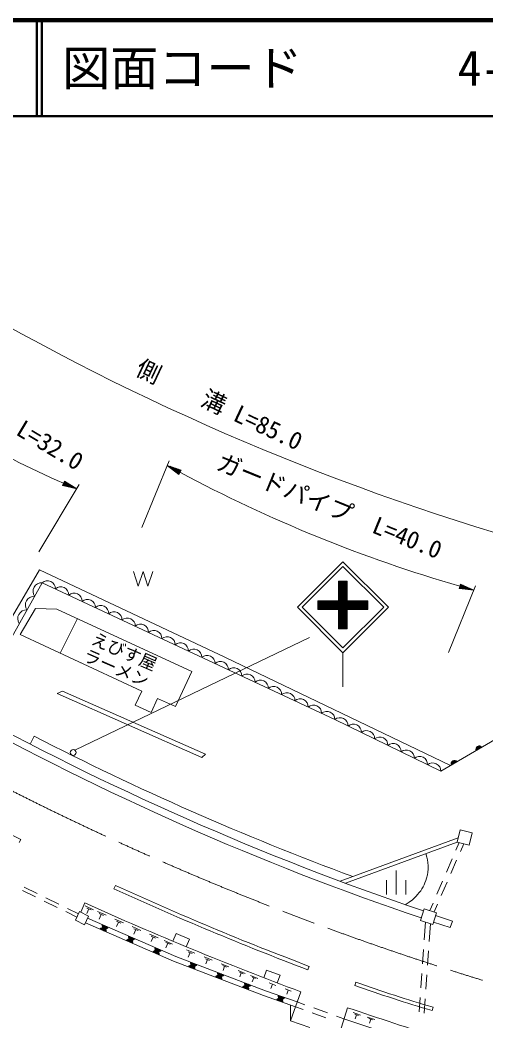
# Model space of a CAD drawing. Units: millimetres, scale not verified. Extents: x 40000 to 680000, y 20000 to 380000.
# Drawn here: x 115991 to 164470, y 275778 to 380000 of the extents above; entities that cross this region are included whole.
import ezdxf
from ezdxf.enums import TextEntityAlignment as Align

# ---------------------------------------------------------------- set-up
doc = ezdxf.new("R2010")
doc.units = ezdxf.units.MM
doc.header["$LTSCALE"] = 1000
doc.linetypes.add('CHAIN', pattern=[18.5, 12, -1.5, 3.5, -1.5])
for name, color, linetype, lineweight in [('M-BGD', 7, 'Continuous', 13), ('M-BMK', 2, 'CHAIN', 13), ('M-STR-HTXT', 7, 'Continuous', 13), ('M-STR-STRC', 7, 'Continuous', 13), ('M-STR-STRD', 7, 'Continuous', 13), ('M-TTL', 2, 'Continuous', 140), ('M-TTL-LINE', 7, 'Continuous', 50)]:
    doc.layers.add(name, color=color, linetype=linetype, lineweight=lineweight)
doc.layers.add('M-TTL-TXT', color=7, linetype='Continuous')
doc.styles.add('ＭＳ ゴシック', font='')
doc.styles.get('ＭＳ ゴシック').set_extended_font_data('MS Gothic')

msp = doc.modelspace()

# ---------------------------------------------------------------- linework, layer by layer
at = {"layer": 'M-BGD'}
for p, q in [((127793, 322569), (128293, 321069)), ((128293, 321069), (128793, 322569)), ((128793, 322569), (129293, 321069)), ((129293, 321069), (129793, 322569)), ((120168, 314068), (121956, 317677)), ((115993, 316002), (128652, 310136)), ((128652, 310136), (127971, 308668)), ((127971, 308668), (129626, 307901)), ((130306, 309370), (129626, 307901)), ((130306, 309370), (132169, 308507)), ((172890, 309487), (159773, 301779)), ((117029, 304617), (117450, 305437)), ((161576, 294863), (149289, 290329)), ((161459, 294406), (149847, 290121)), ((161352, 293562), (161692, 294346)), ((161807, 293431), (162152, 294227)), ((160359, 291267), (160955, 292644)), ((160814, 291137), (161410, 292513)), ((155130, 291441), (155130, 288941)), ((154130, 290441), (154130, 288941)), ((156130, 290441), (156130, 288941)), ((159366, 288973), (159962, 290350)), ((159820, 288842), (160416, 290219)), ((116265, 289363), (117612, 288703)), ((116435, 289707), (117781, 289047)), ((118509, 288263), (119856, 287602)), ((118679, 288607), (120026, 287947)), ((122737, 288070), (122323, 287093)), ((122759, 287756), (123652, 287367)), ((158629, 287272), (158969, 288056)), ((159078, 287128), (159423, 287925)), ((120754, 287162), (121909, 286596)), ((120924, 287507), (122077, 286941)), ((122930, 287539), (123377, 287345)), ((123154, 287442), (122947, 286966)), ((124043, 287175), (124936, 286786)), ((124214, 286958), (124661, 286764)), ((124438, 286861), (124231, 286385)), ((159230, 286756), (160986, 286171)), ((125855, 286386), (126744, 286000)), ((126026, 286171), (126471, 285978)), ((126248, 286074), (126042, 285600)), ((127664, 285600), (128548, 285215)), ((158163, 286067), (158036, 284223)), ((158687, 285900), (158560, 284070)), ((159006, 286083), (160762, 285498)), ((160762, 285498), (160986, 286171)), ((127833, 285386), (128276, 285193)), ((128054, 285290), (127849, 284818)), ((129467, 284815), (130347, 284433)), ((129636, 284602), (130076, 284411)), ((129856, 284507), (129652, 284037)), ((130991, 284172), (131871, 283789)), ((131160, 283959), (131600, 283768)), ((131380, 283863), (131176, 283394)), ((133297, 283198), (134184, 282840)), ((133471, 282990), (133914, 282811)), ((133693, 282901), (133502, 282428)), ((135135, 282457), (135976, 282118)), ((157967, 283225), (157863, 281729)), ((158491, 283073), (158388, 281576)), ((135300, 282260), (135720, 282091)), ((135510, 282176), (135329, 281727)), ((136926, 281735), (137722, 281414)), ((137082, 281549), (137480, 281389)), ((137281, 281469), (137110, 281044)), ((138671, 281032), (139423, 280729)), ((138819, 280856), (139195, 280704)), ((139007, 280780), (138845, 280379)), ((139984, 280517), (140736, 280214)), ((157794, 280731), (157690, 279235)), ((158319, 280579), (158215, 279082)), ((140132, 280341), (140508, 280190)), ((140320, 280266), (140158, 279864)), ((141923, 279740), (142615, 279477)), ((142269, 279608), (142093, 279147)), ((143582, 279109), (144210, 278869)), ((143896, 278989), (143737, 278570)), ((145212, 278809), (144146, 275780)), ((144146, 275780), (144124, 277444)), ((144661, 277260), (145444, 276974)), ((144843, 277758), (145625, 277473)), ((157621, 278237), (157518, 276741)), ((158146, 278085), (158042, 276588)), ((146383, 276632), (147793, 276118)), ((146565, 277131), (147974, 276617)), ((148914, 276275), (149697, 275990)), ((150060, 277161), (149123, 274135)), ((150660, 276648), (151421, 276399)), ((150817, 276485), (151197, 276360)), ((151007, 276422), (150874, 276017)), ((152124, 276192), (152911, 275934)), ((144146, 275780), (146160, 275115)), ((149697, 275990), (156827, 273598)), ((152287, 276023), (152680, 275893)), ((152483, 275958), (152345, 275538))]:
    msp.add_line(p, q, dxfattribs=at)
for points in [[(114231, 316251), (118011, 322739), (137317, 313668), (160781, 302371)], [(159773, 301779), (148750, 307164), (118294, 321416), (111932, 310078)], [(115993, 316002), (117600, 318713), (119825, 318664)], [(132169, 308507), (133862, 312160), (119825, 318664)], [(144661, 277260), (141334, 278427), (131970, 282019), (122801, 285990)], [(123022, 286472), (132198, 282499), (141534, 278919), (144843, 277758)], [(133286, 283507), (133614, 284296), (132229, 284873), (131901, 284084)], [(142741, 279743), (143048, 280540), (141648, 281079), (141341, 280282)]]:
    msp.add_lwpolyline(points, dxfattribs=at)
for points in [[(119856, 309890), (134922, 303228), (135288, 303550), (120415, 310105)], [(161786, 295678), (163041, 295356), (162713, 294083), (161459, 294406)], [(122184, 287160), (123132, 286699), (122695, 285801), (121747, 286262)], [(157647, 286232), (158932, 285822), (159324, 287050), (158038, 287460)]]:
    msp.add_lwpolyline(points, close=True, dxfattribs=at)
for centre, radius, start, end in [((118254, 320506), 910, 87.49191, 213.91355), ((118845, 320789), 834, 358.53164, 131.31462), ((117459, 319089), 910, 87.49191, 213.91355), ((120229, 320142), 834, 358.53164, 131.31462), ((121613, 319494), 834, 358.53164, 131.31462), ((122998, 318846), 834, 358.53164, 131.31462), ((124382, 318198), 834, 358.53164, 131.31462), ((116664, 317672), 910, 87.49191, 213.91355), ((125766, 317550), 834, 358.53164, 131.31462), ((127151, 316903), 834, 358.53164, 131.31462), ((128535, 316255), 834, 358.53164, 131.31462), ((129919, 315607), 834, 358.53164, 131.31462), ((131304, 314959), 834, 358.53164, 131.31462), ((132688, 314312), 834, 358.53164, 131.31462), ((134073, 313664), 834, 358.53164, 131.31462), ((135457, 313016), 834, 358.53164, 131.31462), ((136841, 312368), 834, 358.53164, 131.31462), ((138226, 311720), 834, 358.53164, 131.31462), ((139610, 311073), 834, 358.53164, 131.31462), ((140994, 310425), 834, 358.53164, 131.31462), ((142379, 309777), 834, 358.53164, 131.31462), ((143763, 309129), 834, 358.53164, 131.31462), ((254051, 570414), 299036, 241.10611, 251.25754), ((145147, 308481), 834, 358.53164, 131.31462), ((146532, 307834), 834, 358.53164, 131.31462), ((251692, 564354), 293304, 240.93724, 251.3165), ((147916, 307186), 834, 358.53164, 131.31462), ((149290, 306524), 838, 357.74622, 130.17616), ((150668, 305851), 838, 357.74622, 130.17616), ((254051, 570414), 298116, 242.72789, 249.69798), ((152046, 305178), 838, 357.74622, 130.17616), ((153424, 304505), 838, 357.74622, 130.17616), ((154802, 303831), 838, 357.74622, 130.17616), ((163773, 304066), 354, 39.2374, 201.64258), ((163773, 304066), 283, 41.46144, 199.41854), ((156180, 303158), 838, 357.74622, 130.17616), ((157558, 302485), 838, 357.74622, 130.17616), ((163773, 304066), 212, 45.20776, 195.67221), ((163773, 304066), 142, 52.91949, 187.96048), ((163773, 304066), 100, 63.23716, 177.64282), ((163773, 304066), 100, 63.23716, 177.64282), ((158936, 301812), 838, 357.74622, 130.17616), ((161186, 302547), 354, 39.2374, 201.64258), ((161186, 302547), 283, 41.46144, 199.41854), ((161186, 302547), 212, 45.20776, 195.67221), ((161186, 302547), 142, 52.91949, 187.96048), ((161186, 302547), 100, 63.23716, 177.64282), ((161186, 302547), 100, 63.23716, 177.64282), ((274486, 624457), 369032, 245.71907, 249.49398), ((124878, 285727), 354, 165.38651, 327.79169), ((124878, 285727), 283, 167.61055, 325.56765), ((124878, 285727), 212, 171.35687, 321.82132), ((124878, 285727), 142, 179.0686, 314.10959), ((124878, 285727), 100, 189.38627, 303.79193), ((124878, 285727), 100, 189.38627, 303.79193), ((124611, 285147), 354, 345.38287, 147.78805), ((124611, 285147), 283, 347.60691, 145.56401), ((124611, 285147), 212, 351.35324, 141.81769), ((124611, 285147), 142, 359.06497, 134.10596), ((124611, 285147), 100, 9.38263, 123.78829), ((124611, 285147), 100, 9.38263, 123.78829), ((127631, 284535), 354, 165.38651, 327.79169), ((127631, 284535), 283, 167.61055, 325.56765), ((127631, 284535), 212, 171.35687, 321.82132), ((127631, 284535), 142, 179.0686, 314.10959), ((127364, 283955), 354, 345.38287, 147.78805), ((127364, 283955), 283, 347.60691, 145.56401), ((127364, 283955), 212, 351.35324, 141.81769), ((127364, 283955), 142, 359.06497, 134.10596), ((127364, 283955), 100, 9.38263, 123.78829), ((127364, 283955), 100, 9.38263, 123.78829), ((127631, 284535), 100, 189.38627, 303.79193), ((127631, 284535), 100, 189.38627, 303.79193), ((130117, 282762), 354, 345.38287, 147.78805), ((130117, 282762), 283, 347.60691, 145.56401), ((130117, 282762), 212, 351.35324, 141.81769), ((130117, 282762), 142, 359.06497, 134.10596), ((130385, 283343), 354, 165.38651, 327.79169), ((130117, 282762), 100, 9.38263, 123.78829), ((130117, 282762), 100, 9.38263, 123.78829), ((130385, 283343), 283, 167.61055, 325.56765), ((130385, 283343), 212, 171.35687, 321.82132), ((130385, 283343), 142, 179.0686, 314.10959), ((130385, 283343), 100, 189.38627, 303.79193), ((130385, 283343), 100, 189.38627, 303.79193), ((133831, 281247), 354, 347.81169, 150.21687), ((133831, 281247), 283, 350.03573, 147.99283), ((133831, 281247), 212, 353.78205, 144.2465), ((134084, 281834), 354, 167.81802, 330.2232), ((134084, 281834), 283, 170.04206, 327.99916), ((134084, 281834), 212, 173.78839, 324.25284), ((134084, 281834), 142, 181.50012, 316.54111), ((134084, 281834), 100, 191.81778, 306.22345), ((134084, 281834), 100, 191.81778, 306.22345), ((133831, 281247), 142, 1.49378, 136.53477), ((133831, 281247), 100, 11.81145, 126.21711), ((133831, 281247), 100, 11.81145, 126.21711), ((136632, 280173), 354, 347.81169, 150.21687), ((136632, 280173), 283, 350.03573, 147.99283), ((136632, 280173), 212, 353.78205, 144.2465), ((136886, 280760), 354, 167.81802, 330.2232), ((136886, 280760), 283, 170.04206, 327.99916), ((136886, 280760), 212, 173.78839, 324.25284), ((136886, 280760), 142, 181.50012, 316.54111), ((136886, 280760), 100, 191.81778, 306.22345), ((136886, 280760), 100, 191.81778, 306.22345), ((136632, 280173), 142, 1.49378, 136.53477), ((136632, 280173), 100, 11.81145, 126.21711), ((136632, 280173), 100, 11.81145, 126.21711), ((139433, 279098), 354, 347.81169, 150.21687), ((139433, 279098), 283, 350.03573, 147.99283), ((139687, 279686), 354, 167.81802, 330.2232), ((139687, 279686), 283, 170.04206, 327.99916), ((139687, 279686), 212, 173.78839, 324.25284), ((139687, 279686), 142, 181.50012, 316.54111), ((139687, 279686), 100, 191.81778, 306.22345), ((139687, 279686), 100, 191.81778, 306.22345), ((139433, 279098), 212, 353.78205, 144.2465), ((139433, 279098), 142, 1.49378, 136.53477), ((139433, 279098), 100, 11.81145, 126.21711), ((139433, 279098), 100, 11.81145, 126.21711), ((143206, 278390), 354, 169.46003, 331.86521), ((143206, 278390), 283, 171.68407, 329.64117), ((143206, 278390), 212, 175.4304, 325.89484), ((143206, 278390), 142, 183.14213, 318.18311), ((143206, 278390), 100, 193.45979, 307.86545), ((143206, 278390), 100, 193.45979, 307.86545), ((142979, 277792), 354, 349.45931, 151.86449), ((142979, 277792), 283, 351.68335, 149.64045), ((142979, 277792), 212, 355.42967, 145.89412), ((142979, 277792), 142, 3.1414, 138.18239), ((142979, 277792), 100, 13.45907, 127.86473), ((142979, 277792), 100, 13.45907, 127.86473), ((316010, 766427), 516643, 251.26399, 252.39152)]:
    msp.add_arc(centre, radius, start, end, dxfattribs=at)
msp.add_open_spline([(156070, 287885), (156680, 288274), (156926, 288449), (157353, 288936), (157856, 289510), (158068, 289920), (158294, 290650), (158442, 291130), (158463, 291425), (158448, 291928), (158433, 292436), (158371, 292650), (158211, 293207)], degree=3, knots=[0, 0, 0, 0, 1, 1, 1, 2, 2, 2, 3, 3, 3, 4, 4, 4, 4], dxfattribs=at)
at = {"layer": 'M-BMK'}
msp.add_arc((254599, 575338), 308873, 236.08399, 254.51802, dxfattribs=at)
at = {"layer": 'M-STR-HTXT'}
for p, q in [((128676, 327154), (131504, 334093)), ((131315, 333630), (132510, 332689)), ((131315, 333630), (132750, 333127)), ((131315, 333630), (132630, 332908)), ((132654, 332952), (131602, 333529)), ((132606, 332864), (131554, 333442)), ((131793, 333254), (132582, 332820)), ((131889, 333429), (132678, 332996)), ((132558, 332776), (132032, 333065)), ((132702, 333039), (132176, 333328)), ((132271, 332877), (132534, 332733)), ((132463, 333228), (132726, 333083)), ((132510, 332689), (132750, 333127)), ((117944, 324636), (122155, 331624)), ((120605, 331998), (120415, 331536)), ((121897, 331196), (120415, 331536)), ((120711, 331468), (120434, 331582)), ((120453, 331628), (121008, 331400)), ((121304, 331332), (120472, 331674)), ((120491, 331721), (121601, 331264)), ((121897, 331196), (120510, 331767)), ((120529, 331813), (121639, 331356)), ((121380, 331517), (120548, 331859)), ((120567, 331906), (121122, 331677)), ((120863, 331838), (120586, 331952)), ((121897, 331196), (120605, 331998)), ((160565, 314157), (163393, 321096)), ((161827, 321276), (161692, 320795)), ((163204, 320633), (161759, 321036)), ((161773, 321084), (162929, 320762)), ((162653, 320890), (161786, 321132)), ((161800, 321180), (162378, 321019)), ((162102, 321148), (161813, 321228)), ((163204, 320633), (161827, 321276)), ((163204, 320633), (161692, 320795)), ((161995, 320762), (161706, 320843)), ((161719, 320891), (162297, 320730)), ((162600, 320698), (161733, 320939)), ((161746, 320987), (162902, 320665))]:
    msp.add_line(p, q, dxfattribs=at)
for centre, radius, start, end in [((241629, 576794), 261535, 238.9796, 254.00635), ((156642, 415657), 91328, 232.05303, 246.69804), ((203394, 464859), 149721, 241.79589, 253.8552)]:
    msp.add_arc(centre, radius, start, end, dxfattribs=at)
at = {"layer": 'M-STR-STRC'}
for p, q in [((144850, 318858), (149587, 323596)), ((145345, 318858), (149587, 323101)), ((149587, 323596), (154325, 318858)), ((149587, 323101), (153830, 318858)), ((149128, 321561), (150028, 321561)), ((149128, 321561), (149128, 319529)), ((149128, 321457), (149232, 321561)), ((149128, 321316), (149374, 321561)), ((149128, 321174), (149515, 321561)), ((149128, 321033), (149656, 321561)), ((149128, 320891), (149798, 321561)), ((149128, 320750), (149939, 321561)), ((149128, 320608), (150028, 321508)), ((150028, 320557), (149128, 321457)), ((149128, 320467), (150028, 321367)), ((150028, 320416), (149128, 321316)), ((149128, 320326), (150028, 321226)), ((150028, 320274), (149128, 321174)), ((149128, 320184), (150028, 321084)), ((150028, 320133), (149128, 321033)), ((150028, 320698), (149165, 321561)), ((150028, 320840), (149307, 321561)), ((150028, 320981), (149448, 321561)), ((150028, 321123), (149590, 321561)), ((150028, 321264), (149731, 321561)), ((150028, 321405), (149872, 321561)), ((150028, 321547), (150014, 321561)), ((150028, 321561), (150028, 319529)), ((148280, 318629), (150028, 320377)), ((148421, 318629), (150028, 320236)), ((148562, 318629), (150028, 320094)), ((149128, 320043), (150028, 320943)), ((150028, 319991), (149128, 320891)), ((149128, 319901), (150028, 320801)), ((150028, 319850), (149128, 320750)), ((149128, 319760), (150028, 320660)), ((150028, 319708), (149128, 320608)), ((149128, 319618), (150028, 320518)), ((150028, 319567), (149128, 320467)), ((150825, 318629), (149128, 320326)), ((150684, 318629), (149128, 320184)), ((150542, 318629), (149128, 320043)), ((149128, 319529), (146966, 319529)), ((146966, 319529), (146966, 318629)), ((146966, 319437), (147058, 319529)), ((146966, 319295), (147200, 319529)), ((146966, 319154), (147341, 319529)), ((146966, 319012), (147482, 319529)), ((146966, 318871), (147624, 319529)), ((146966, 318730), (147765, 319529)), ((147855, 318629), (146966, 319517)), ((147714, 318629), (146966, 319376)), ((147572, 318629), (146966, 319235)), ((147431, 318629), (146966, 319093)), ((147290, 318629), (146966, 318952)), ((147007, 318629), (147907, 319529)), ((147997, 318629), (147097, 319529)), ((147148, 318629), (148048, 319529)), ((148138, 318629), (147238, 319529)), ((147290, 318629), (148190, 319529)), ((148280, 318629), (147380, 319529)), ((147431, 318629), (148331, 319529)), ((148421, 318629), (147521, 319529)), ((147572, 318629), (148472, 319529)), ((148562, 318629), (147662, 319529)), ((147714, 318629), (148614, 319529)), ((148704, 318629), (147804, 319529)), ((147855, 318629), (148755, 319529)), ((148845, 318629), (147945, 319529)), ((147997, 318629), (148897, 319529)), ((148987, 318629), (148087, 319529)), ((148138, 318629), (149038, 319529)), ((150028, 317729), (148228, 319529)), ((150028, 317870), (148369, 319529)), ((150028, 318011), (148511, 319529)), ((150028, 318153), (148652, 319529)), ((148704, 318629), (150028, 319953)), ((150028, 318294), (148794, 319529)), ((148845, 318629), (150028, 319811)), ((150028, 318436), (148935, 319529)), ((148987, 318629), (150028, 319670)), ((150028, 318577), (149077, 319529)), ((150401, 318629), (149128, 319901)), ((150259, 318629), (149128, 319760)), ((150118, 318629), (149128, 319618)), ((149128, 318629), (150028, 319529)), ((149128, 318487), (150169, 319529)), ((149128, 318346), (150311, 319529)), ((149128, 318204), (150452, 319529)), ((149128, 318063), (150594, 319529)), ((149128, 317921), (150735, 319529)), ((149128, 317780), (150877, 319529)), ((150967, 318629), (150067, 319529)), ((150118, 318629), (151018, 319529)), ((151108, 318629), (150208, 319529)), ((150259, 318629), (151159, 319529)), ((151249, 318629), (150349, 319529)), ((150401, 318629), (151301, 319529)), ((151391, 318629), (150491, 319529)), ((150542, 318629), (151442, 319529)), ((151532, 318629), (150632, 319529)), ((150684, 318629), (151584, 319529)), ((151674, 318629), (150774, 319529)), ((150825, 318629), (151725, 319529)), ((151815, 318629), (150915, 319529)), ((150967, 318629), (151867, 319529)), ((151956, 318629), (151056, 319529)), ((151108, 318629), (152008, 319529)), ((152098, 318629), (151198, 319529)), ((151249, 318629), (152149, 319529)), ((152190, 318678), (151339, 319529)), ((151391, 318629), (152190, 319427)), ((152190, 318820), (151481, 319529)), ((151532, 318629), (152190, 319286)), ((152190, 318961), (151622, 319529)), ((151674, 318629), (152190, 319145)), ((152190, 319102), (151764, 319529)), ((151815, 318629), (152190, 319003)), ((152190, 319244), (151905, 319529)), ((152190, 319385), (152046, 319529)), ((152190, 319527), (152188, 319529)), ((144850, 318858), (149587, 314120)), ((145345, 318858), (149587, 314615)), ((147148, 318629), (146966, 318810)), ((147007, 318629), (146966, 318669)), ((146966, 318629), (149128, 318629)), ((149128, 318629), (149128, 316596)), ((149128, 317639), (150028, 318539)), ((150028, 317587), (149128, 318487)), ((149128, 317497), (150028, 318397)), ((150028, 317446), (149128, 318346)), ((149128, 317356), (150028, 318256)), ((150028, 317304), (149128, 318204)), ((149128, 317214), (150028, 318114)), ((150028, 317163), (149128, 318063)), ((149128, 317073), (150028, 317973)), ((150028, 317021), (149128, 317921)), ((149587, 314615), (153830, 318858)), ((149587, 314120), (154325, 318858)), ((150028, 318629), (150028, 316596)), ((151956, 318629), (152190, 318862)), ((152098, 318629), (152190, 318720)), ((149128, 316931), (150028, 317831)), ((150028, 316880), (149128, 317780)), ((149128, 316790), (150028, 317690)), ((150028, 316739), (149128, 317639)), ((149128, 316649), (150028, 317549)), ((150028, 316597), (149128, 317497)), ((149888, 316596), (149128, 317356)), ((149746, 316596), (149128, 317214)), ((149605, 316596), (149128, 317073)), ((149464, 316596), (149128, 316931)), ((149217, 316596), (150028, 317407)), ((149358, 316596), (150028, 317266)), ((149500, 316596), (150028, 317124)), ((149641, 316596), (150028, 316983)), ((149783, 316596), (150028, 316842)), ((149322, 316596), (149128, 316790)), ((149181, 316596), (149128, 316649)), ((149128, 316596), (150028, 316596)), ((149924, 316596), (150028, 316700)), ((121703, 303983), (146107, 315714)), ((149587, 314120), (149587, 310565))]:
    msp.add_line(p, q, dxfattribs=at)
msp.add_lwpolyline([(150028, 319529), (152190, 319529), (152190, 318629), (150028, 318629)], dxfattribs=at)
msp.add_circle((121527, 303734), 305, dxfattribs=at)
at = {"layer": 'M-STR-STRD'}
for p, q in [((115894, 294357), (116063, 294684)), ((125919, 289901), (125759, 289552)), ((146082, 281468), (145946, 281108)), ((150941, 279823), (150820, 279487)), ((158985, 277203), (158886, 276860))]:
    msp.add_line(p, q, dxfattribs=at)
for centre, radius, start, end in [((350445, 747729), 510083, 240.48051, 242.64531), ((258138, 577682), 316701, 245.32392, 249.2786), ((258138, 577682), 317086, 245.32392, 249.2786), ((196009, 404508), 132936, 250.12756, 253.78435), ((196009, 404508), 132579, 250.12756, 253.78435)]:
    msp.add_arc(centre, radius, start, end, dxfattribs=at)
at = {"layer": 'M-TTL'}
msp.add_line((680000, 380000), (40000, 380000), dxfattribs=at)
at = {"layer": 'M-TTL-LINE'}
for p, q in [((117750, 380000), (117750, 370000)), ((118250, 380000), (118250, 370000)), ((40000, 370000), (680000, 370000))]:
    msp.add_line(p, q, dxfattribs=at)

# ---------------------------------------------------------------- texts
at = {"layer": 'M-BGD', "style": 'ＭＳ ゴシック'}
for s, p in [('えびす屋', (126420, 313281)), ('ラーメン', (125566, 311566))]:
    msp.add_text(s, height=1320, rotation=336.474, dxfattribs=at).set_placement(p, align=Align.BOTTOM_CENTER)
at = {"layer": 'M-STR-HTXT', "style": 'ＭＳ ゴシック'}
for s, rotation, p in [('ガードパイプ  L=32.0', 328.932, (110877, 339003)), ('側\u3000\u3000溝 L=85.0', 334.782, (136106, 338645)), ('ガードパイプ  L=40.0', 337.826, (147637, 328057))]:
    msp.add_text(s, height=1833, rotation=rotation, dxfattribs=at).set_placement(p, align=Align.BOTTOM_CENTER)
at = {"layer": 'M-TTL-TXT', "style": 'ＭＳ ゴシック'}
for s, p in [('図面コード', (120380, 375000)), ('4-0', (161521, 375000))]:
    msp.add_text(s, height=3666, dxfattribs=at).set_placement(p, align=Align.MIDDLE_LEFT)

doc.saveas('drawing.dxf')
